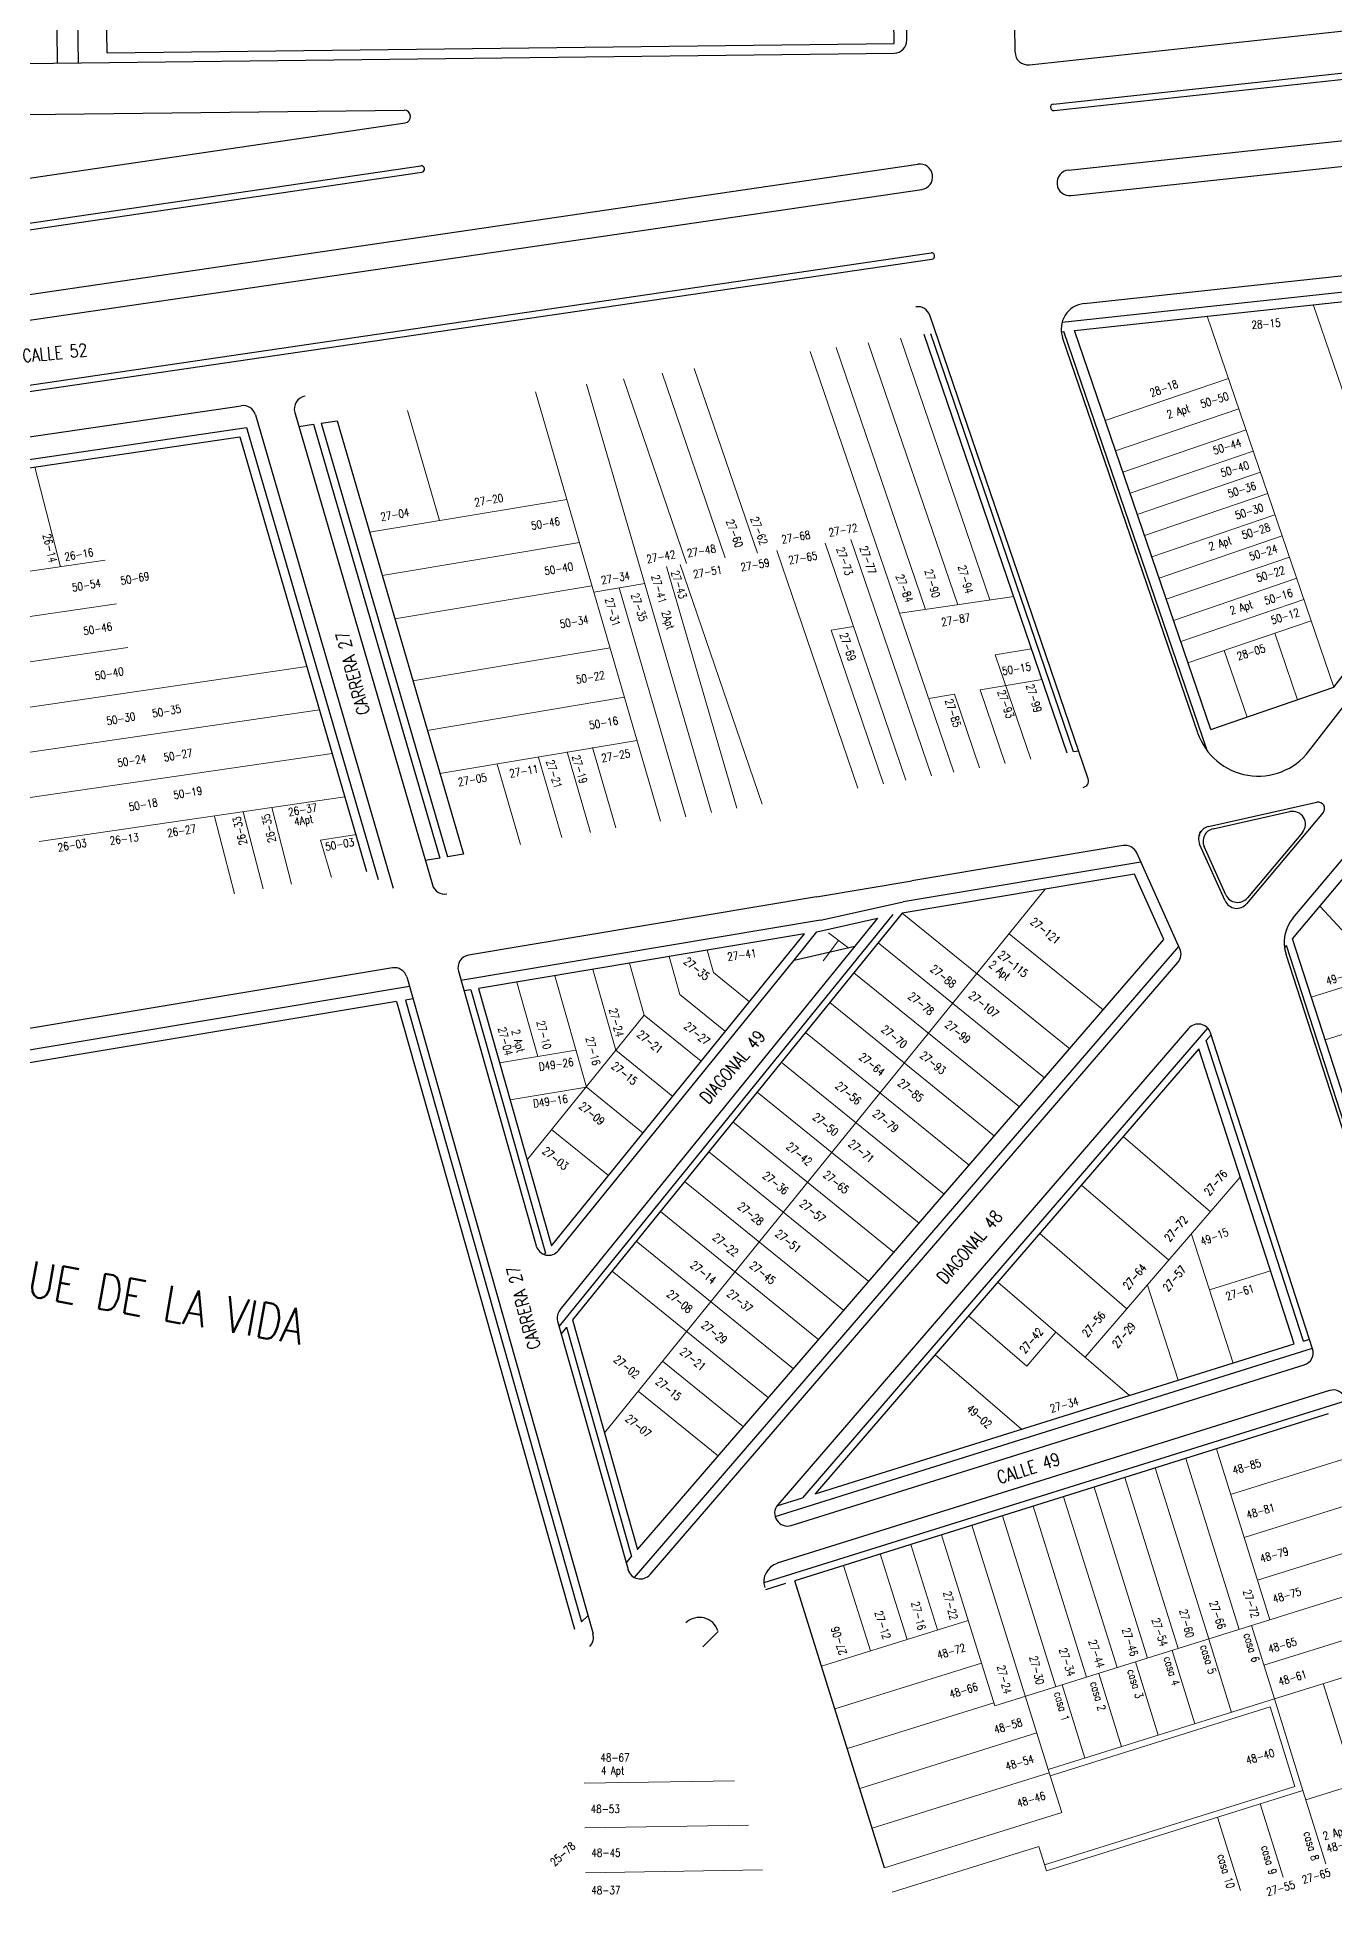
# Model space of a CAD drawing. Header units: millimetres. Extents: x 1022434 to 1024646, y 1272610 to 1274311.
# Drawn here: x 1024188.2 to 1024390.9, y 1272610.5 to 1272900.9 of the extents above; entities that cross this region are included whole.
import ezdxf

# ---------------------------------------------------------------- set-up
doc = ezdxf.new("R2010")
doc.units = ezdxf.units.MM
doc.header["$MEASUREMENT"] = 0
for name, color, linetype, lineweight in [('D-Activopasivo', 7, 'Continuous', 9), ('NOMENCLATURA', 23, 'Continuous', 0), ('Planimetria_Varios', 251, 'Continuous', 0)]:
    doc.layers.add(name, color=color, linetype=linetype, lineweight=lineweight)
for name, color, linetype in [('Nombre_Barrios', 7, 'Continuous'), ('NOMEN', 251, 'Continuous'), ('PLANIMETRIA', 8, 'Continuous')]:
    doc.layers.add(name, color=color, linetype=linetype)
doc.styles.add('BARRIO', font='simplex.shx', dxfattribs={"width": 0.8, "height": 2.5})
doc.styles.add('CALLE', font='simplex.shx', dxfattribs={"width": 0.8, "height": 2})
doc.styles.add('NOMEN', font='simplex.shx', dxfattribs={"width": 0.8, "height": 1.25})

# ---------------------------------------------------------------- blocks, each defined once
blk = doc.blocks.new('Terminador_M_Tap')
at = {"layer": 'D-Activopasivo'}
for p, q in [((0, 0), (4, 0)), ((4, 2), (4, -2))]:
    blk.add_line(p, q, dxfattribs=at)

msp = doc.modelspace()

# ---------------------------------------------------------------- linework, layer by layer
at = {"layer": 'PLANIMETRIA', "linetype": 'Continuous'}
for p, q in [((1024341.01, 1272898.5), (1024337.02, 1273236.19)), ((1024191.44, 1272896.82), (1024188.94, 1273108.44)), ((1024194.68, 1272896.86), (1024193.15, 1273026.03)), ((1024322.09, 1272899.87), (1024321.35, 1272960.89)), ((1024324.09, 1272900.39), (1024323.36, 1272959.92)), ((1024343.23, 1272896.54), (1024474.14, 1272910.65)), ((1024199.16, 1272898.41), (1024199.08, 1272904.91)), ((1024065.37, 1272895.33), (1024322.11, 1272898.37)), ((1024199.16, 1272898.41), (1024322.09, 1272899.87)), ((1024346.98, 1272890.41), (1024405.86, 1272896.76)), ((1024347.08, 1272889.41), (1024405.97, 1272895.76)), ((1024065.4, 1272887.33), (1024245.57, 1272889.46)), ((1024349.33, 1272880.1), (1024458.74, 1272891.9)), ((1024065.89, 1272861.11), (1024245.72, 1272887.47)), ((1024349.76, 1272876.12), (1024459.17, 1272887.92)), ((1024066.9, 1272854.18), (1024248.19, 1272880.76)), ((1024068.5, 1272843.3), (1024325.83, 1272881.03)), ((1024067.05, 1272853.19), (1024248.34, 1272879.77)), ((1024069.08, 1272839.34), (1024326.41, 1272877.07)), ((1024070.53, 1272829.44), (1024327.87, 1272867.17)), ((1024070.68, 1272828.46), (1024328.01, 1272866.18)), ((1024348.35, 1272856.36), (1024438.75, 1272866.1)), ((1024351.77, 1272859.24), (1024439.66, 1272868.72)), ((1024350.26, 1272855.05), (1024438.74, 1272864.59)), ((1024386.89, 1272789.31), (1024443.25, 1272862.29)), ((1024390.81, 1272799.29), (1024439.9, 1272862.86)), ((1024352.43, 1272784.97), (1024327.69, 1272857.41)), ((1024349.15, 1272789.02), (1024326.82, 1272854.39)), ((1024350.15, 1272789.19), (1024327.82, 1272854.53)), ((1024348.22, 1272854.83), (1024348.63, 1272854.88)), ((1024371, 1272789.4), (1024348.63, 1272854.88)), ((1024371.56, 1272792.71), (1024350.26, 1272855.05)), ((1024369.52, 1272792.19), (1024348.41, 1272853.97)), ((1024173.75, 1272836.49), (1024220.12, 1272843.29)), ((1024173.62, 1272832.94), (1024220.93, 1272839.87)), ((1024220.93, 1272839.87), (1024241.5, 1272769.29)), ((1024222.33, 1272841.87), (1024243.88, 1272767.89)), ((1024228.48, 1272842.22), (1024249.98, 1272768.44)), ((1024229.11, 1272840.06), (1024231.4, 1272840.4)), ((1024231.4, 1272840.4), (1024251.15, 1272772.62)), ((1024232.6, 1272840.57), (1024235.1, 1272840.94)), ((1024232.6, 1272840.57), (1024252.34, 1272772.82)), ((1024235.1, 1272840.94), (1024254.83, 1272773.24)), ((1024173.95, 1272831.67), (1024219.9, 1272838.41)), ((1024219.9, 1272838.41), (1024239.69, 1272770.5)), ((1024371.56, 1272792.71), (1024390.81, 1272799.29)), ((1024350.94, 1272789.32), (1024350.15, 1272789.19)), ((1024371.21, 1272777.55), (1024388.13, 1272781.33)), ((1024371.92, 1272777.19), (1024383.91, 1272779.87)), ((1024389.12, 1272779.71), (1024377.15, 1272765.48)), ((1024385.88, 1272776.63), (1024377.28, 1272766.41)), ((1024384.31, 1272760.01), (1024398.31, 1272776.66)), ((1024384.44, 1272763.26), (1024395.84, 1272776.83)), ((1024254.83, 1272773.24), (1024252.34, 1272772.82)), ((1024357.87, 1272774.56), (1024324.87, 1272769.04)), ((1024366.75, 1272758.44), (1024360.02, 1272773.41)), ((1024373.79, 1272765.94), (1024369.83, 1272774.77)), ((1024373.92, 1272766.87), (1024370.53, 1272774.42)), ((1024251.15, 1272772.62), (1024248.87, 1272772.24)), ((1024359.65, 1272770.1), (1024323.37, 1272764.03)), ((1024360.66, 1272771.99), (1024323.5, 1272765.77)), ((1024364.24, 1272759.88), (1024359.65, 1272770.1)), ((1024309.97, 1272766.55), (1024324.87, 1272769.04)), ((1024309.97, 1272766.55), (1024255.64, 1272757.46)), ((1024310.58, 1272762.9), (1024323.5, 1272765.77)), ((1024310.58, 1272762.9), (1024254.45, 1272753.51)), ((1024321.88, 1272763.78), (1024269.76, 1272699.47)), ((1024323.37, 1272764.03), (1024271.87, 1272700.48)), ((1024310.05, 1272761.09), (1024319.52, 1272763.24)), ((1024319.52, 1272763.24), (1024315.95, 1272758.84)), ((1024308.11, 1272760.76), (1024257.2, 1272752.24)), ((1024268.6, 1272712.01), (1024308.11, 1272760.76)), ((1024315.95, 1272758.84), (1024269.91, 1272702.04)), ((1024281.57, 1272660.2), (1024366.59, 1272758.79)), ((1024282.04, 1272664.57), (1024364.24, 1272759.88)), ((1024306.48, 1272756.69), (1024310.05, 1272761.09)), ((1024306.48, 1272756.69), (1024315.95, 1272758.84)), ((1024383.09, 1272758.55), (1024383.4, 1272758.93)), ((1024401.81, 1272701.99), (1024383.4, 1272758.93)), ((1024402.96, 1272702.35), (1024384.31, 1272760.01)), ((1024269.69, 1272711.29), (1024306.48, 1272756.69)), ((1024283.98, 1272660.69), (1024366.44, 1272756.31)), ((1024401.8, 1272700.39), (1024383.32, 1272757.56)), ((1024243.73, 1272755.46), (1024139.07, 1272737.95)), ((1024245.98, 1272754.04), (1024275.07, 1272651.41)), ((1024254.04, 1272754.94), (1024266.21, 1272712.01)), ((1024246.4, 1272752.56), (1024137.81, 1272734.39)), ((1024244.37, 1272750.2), (1024140.82, 1272732.87)), ((1024244.37, 1272750.2), (1024272.16, 1272652.14)), ((1024246.95, 1272750.63), (1024245.76, 1272750.43)), ((1024245.76, 1272750.43), (1024273.29, 1272653.27)), ((1024256.01, 1272752.04), (1024254.92, 1272751.86)), ((1024256.01, 1272752.04), (1024267.67, 1272710.87)), ((1024257.2, 1272752.24), (1024268.6, 1272712.01)), ((1024368.1, 1272745.99), (1024303.92, 1272671.56)), ((1024371.07, 1272746.06), (1024307.78, 1272672.67)), ((1024371.61, 1272745.01), (1024370.85, 1272744.12)), ((1024386.03, 1272697.16), (1024370.85, 1272744.12)), ((1024387.47, 1272695.95), (1024371.52, 1272745.3)), ((1024369.7, 1272742.79), (1024309.77, 1272673.29)), ((1024384.6, 1272696.71), (1024369.7, 1272742.79)), ((1024267.5, 1272710.66), (1024267.67, 1272710.87)), ((1024271.87, 1272700.48), (1024282.04, 1272664.57)), ((1024269.54, 1272700.24), (1024280.54, 1272661.45)), ((1024270.94, 1272699.34), (1024270.09, 1272698.3)), ((1024270.94, 1272699.34), (1024281.1, 1272663.48)), ((1024303.5, 1272669.76), (1024387.45, 1272696.03)), ((1024309.77, 1272673.29), (1024384.6, 1272696.71)), ((1024386.03, 1272697.16), (1024386.99, 1272697.45)), ((1024306.03, 1272668.35), (1024386.17, 1272693.43)), ((1024390.13, 1272689.43), (1024303.85, 1272662.43)), ((1024392.73, 1272687.83), (1024301.75, 1272659.36)), ((1024389.91, 1272685.8), (1024306.58, 1272659.72)), ((1024303.81, 1272671.43), (1024307.78, 1272672.67)), ((1024280.24, 1272662.48), (1024281.1, 1272663.48)), ((1024320.6, 1272614.86), (1024306.58, 1272659.72)), ((1024305.15, 1272659.27), (1024302, 1272658.29)), ((1024273.29, 1272653.27), (1024274.27, 1272654.24)), ((1024292.22, 1272649.37), (1024294.61, 1272651.76))]:
    msp.add_line(p, q, dxfattribs=at)
for centre, radius, start, end in [((1024322.09, 1272900.37), 2, 270.6773, 0.6966), ((1024343.01, 1272898.53), 2, 180.6773, 276.1536), ((1024245.58, 1272888.46), 1, 278.341, 90.6773), ((1024347.03, 1272889.91), 0.5, 96.1536, 276.1536), ((1024248.26, 1272880.26), 0.5, 278.341, 98.341), ((1024326.12, 1272879.05), 2, 278.341, 98.341), ((1024349.54, 1272878.11), 2, 96.1536, 276.1536), ((1024327.94, 1272866.68), 0.5, 278.341, 98.341), ((1024325.79, 1272856.76), 2, 18.8603, 98.341), ((1024352.2, 1272855.26), 4, 96.1536, 198.8603), ((1024220.41, 1272841.31), 2, 16.2449, 98.341), ((1024230.4, 1272842.78), 2, 98.341, 196.2449), ((1024378.98, 1272795.42), 10, 198.8603, 322.325), ((1024351.49, 1272784.65), 1, 279.5001, 18.8603), ((1024384.35, 1272777.92), 2, 319.9453, 102.6036), ((1024388.35, 1272780.35), 1, 319.9453, 102.6036), ((1024371.65, 1272775.59), 2, 102.6036, 204.1932), ((1024370.24, 1272776.3), 0.5, 102.6036, 204.1932), ((1024372.36, 1272775.24), 2, 102.6036, 204.1932), ((1024358.2, 1272772.59), 2, 24.1932, 99.5001), ((1024251.9, 1272769), 2, 196.2449, 279.5001), ((1024375.62, 1272766.76), 2, 204.1932, 319.9453), ((1024375.75, 1272767.69), 2, 204.1932, 319.9453), ((1024389.03, 1272759.4), 6, 139.9453, 197.9169), ((1024364.93, 1272757.62), 2, 319.2268, 24.1932), ((1024255.97, 1272755.48), 2, 99.5001, 195.8216), ((1024244.06, 1272753.49), 2, 15.8216, 99.5001), ((1024369.62, 1272744.68), 2, 17.9169, 139.2268), ((1024268.13, 1272712.55), 2, 195.8216, 320.9726), ((1024271.47, 1272700.79), 2, 140.9726, 195.8216), ((1024385.57, 1272695.33), 2, 287.3762, 17.9169), ((1024390.72, 1272687.52), 2, 17.9169, 107.3762), ((1024305.44, 1272670.26), 2, 139.2268, 287.3762), ((1024282.46, 1272661.99), 2, 195.8216, 319.2268), ((1024304.75, 1272659.56), 3, 107.3762, 197.3496), ((1024291.71, 1272650.99), 3, 17.3496, 134.8152), ((1024273.14, 1272650.86), 2, 314.8152, 15.8216)]:
    msp.add_arc(centre, radius, start, end, dxfattribs=at)
at = {"layer": 'Planimetria_Varios', "linetype": 'Continuous'}
for p, q in [((1024390.81, 1272799.29), (1024370.99, 1272857.29)), ((1024402.72, 1272814.72), (1024387.57, 1272859.08)), ((1024331.45, 1272786.06), (1024309.01, 1272851.78)), ((1024331.45, 1272786.06), (1024309.01, 1272851.78)), ((1024327, 1272811.46), (1024313.03, 1272852.37)), ((1024332.04, 1272812.2), (1024318.06, 1272853.1)), ((1024337.07, 1272812.94), (1024323.09, 1272853.84)), ((1024300.75, 1272820.24), (1024290.89, 1272849.12)), ((1024274.06, 1272846.65), (1024293.56, 1272779.72)), ((1024289.69, 1272818.62), (1024279.82, 1272847.5)), ((1024295.72, 1272819.51), (1024285.86, 1272848.38)), ((1024355.07, 1272840.97), (1024374.32, 1272847.55)), ((1024266.07, 1272845.48), (1024285.61, 1272778.39)), ((1024356.69, 1272836.24), (1024375.94, 1272842.82)), ((1024246.09, 1272842.55), (1024251.1, 1272825.34)), ((1024357.82, 1272832.93), (1024377.07, 1272839.5)), ((1024358.95, 1272829.62), (1024378.2, 1272836.19)), ((1024187.88, 1272833.71), (1024191.91, 1272818.13)), ((1024360.08, 1272826.3), (1024379.33, 1272832.88)), ((1024270.97, 1272828.66), (1024240.18, 1272823.51)), ((1024361.21, 1272822.99), (1024380.46, 1272829.57)), ((1024362.34, 1272819.68), (1024381.59, 1272826.26)), ((1024327.95, 1272785.48), (1024315.35, 1272822.38)), ((1024363.48, 1272816.37), (1024382.73, 1272822.94)), ((1024272.94, 1272821.9), (1024242.15, 1272816.74)), ((1024316.46, 1272783.55), (1024303.77, 1272820.69)), ((1024323.96, 1272784.81), (1024311.32, 1272821.79)), ((1024364.61, 1272813.06), (1024383.86, 1272819.63)), ((1024177.98, 1272816.09), (1024198.88, 1272819.16)), ((1024286.53, 1272818.16), (1024297.53, 1272780.39)), ((1024301.47, 1272781.04), (1024288.68, 1272818.47)), ((1024274.91, 1272815.13), (1024244.12, 1272809.98)), ((1024283.14, 1272815.49), (1024275.19, 1272814.16)), ((1024279.16, 1272814.83), (1024289.59, 1272779.06)), ((1024365.74, 1272809.74), (1024384.99, 1272816.32)), ((1024179.75, 1272809.27), (1024200.64, 1272812.34)), ((1024322.98, 1272810.87), (1024340.79, 1272813.48)), ((1024366.87, 1272806.43), (1024386.12, 1272813.01)), ((1024315.77, 1272808.78), (1024312.27, 1272808.2)), ((1024320.46, 1272784.22), (1024312.27, 1272808.2)), ((1024368, 1272803.12), (1024387.25, 1272809.7)), ((1024181.51, 1272802.46), (1024202.41, 1272805.52)), ((1024277.73, 1272805.46), (1024246.94, 1272800.31)), ((1024343.58, 1272805.33), (1024337.88, 1272804.37)), ((1024377.23, 1272794.65), (1024373.68, 1272805.06)), ((1024385.13, 1272797.35), (1024381.57, 1272807.76)), ((1024183.27, 1272795.64), (1024230.35, 1272802.54)), ((1024343.45, 1272788.07), (1024337.88, 1272804.37)), ((1024345.21, 1272800.53), (1024335.52, 1272798.91)), ((1024279.98, 1272797.73), (1024249.19, 1272792.57)), ((1024331.52, 1272798.24), (1024327.52, 1272797.57)), ((1024335.45, 1272786.73), (1024331.52, 1272798.24)), ((1024339.45, 1272787.4), (1024335.52, 1272798.91)), ((1024185.04, 1272788.83), (1024232.33, 1272795.76)), ((1024281.95, 1272790.96), (1024251.16, 1272785.81)), ((1024186.8, 1272782.01), (1024234.31, 1272788.97)), ((1024266.57, 1272788.33), (1024270.22, 1272775.82)), ((1024271.01, 1272789.19), (1024274.67, 1272776.62)), ((1024274.97, 1272789.91), (1024278.63, 1272777.34)), ((1024260.1, 1272787.3), (1024263.76, 1272774.73)), ((1024188.56, 1272775.19), (1024236.28, 1272782.19)), ((1024215.96, 1272779.1), (1024219.08, 1272767.05)), ((1024220.41, 1272779.86), (1024223.53, 1272767.8)), ((1024224.89, 1272780.52), (1024227.99, 1272768.54)), ((1024238.11, 1272776.32), (1024232.53, 1272775.39)), ((1024232.53, 1272775.39), (1024234.22, 1272769.59)), ((1024345.71, 1272767.76), (1024276.87, 1272682.83)), ((1024388.59, 1272765.09), (1024394.07, 1272759.19)), ((1024323.37, 1272764.03), (1024349.53, 1272742.83)), ((1024319.6, 1272759.37), (1024345.61, 1272738.28)), ((1024340.06, 1272760.8), (1024354.76, 1272748.89)), ((1024387.27, 1272750.88), (1024414.38, 1272759.36)), ((1024280.78, 1272756.19), (1024283.08, 1272748.08)), ((1024286.97, 1272757.22), (1024288.65, 1272751.29)), ((1024292.92, 1272758.22), (1024293.9, 1272754.75)), ((1024263.15, 1272753.24), (1024266.44, 1272741.62)), ((1024269.11, 1272754.24), (1024274.04, 1272736.81)), ((1024275.06, 1272755.23), (1024278.64, 1272742.59)), ((1024299.54, 1272750.18), (1024293.9, 1272754.75)), ((1024315.82, 1272754.7), (1024341.69, 1272733.73)), ((1024389.42, 1272744.21), (1024419.66, 1272753.68)), ((1024295.76, 1272745.52), (1024288.65, 1272751.29)), ((1024312.04, 1272750.04), (1024337.77, 1272729.19)), ((1024283.08, 1272748.08), (1024264.78, 1272725.49)), ((1024291.98, 1272740.86), (1024283.08, 1272748.08)), ((1024308.26, 1272745.38), (1024333.85, 1272724.64)), ((1024272.4, 1272742.62), (1024260.49, 1272740.63)), ((1024287.54, 1272735.38), (1024278.64, 1272742.59)), ((1024304.48, 1272740.72), (1024329.93, 1272720.1)), ((1024274.04, 1272736.81), (1024262.14, 1272734.82)), ((1024282.89, 1272729.64), (1024273.99, 1272736.85)), ((1024300.7, 1272736.06), (1024326.01, 1272715.55)), ((1024277.5, 1272723), (1024268.6, 1272730.21)), ((1024296.93, 1272731.4), (1024322.09, 1272711)), ((1024293.15, 1272726.74), (1024318.17, 1272706.46)), ((1024357.9, 1272729.1), (1024371.53, 1272717.35)), ((1024289.37, 1272722.08), (1024314.25, 1272701.91)), ((1024351.37, 1272721.53), (1024365, 1272709.77)), ((1024376.18, 1272722.74), (1024351.94, 1272694.63)), ((1024285.59, 1272717.42), (1024310.33, 1272697.37)), ((1024281.81, 1272712.75), (1024306.41, 1272692.82)), ((1024344.84, 1272713.96), (1024358.47, 1272702.2)), ((1024375.06, 1272693.72), (1024368.54, 1272713.88)), ((1024278.04, 1272708.09), (1024302.49, 1272688.27)), ((1024338.3, 1272706.38), (1024358.86, 1272688.65)), ((1024371.36, 1272705.14), (1024380.91, 1272708.13)), ((1024366.47, 1272691.03), (1024361.66, 1272705.9)), ((1024333.73, 1272701.08), (1024342.82, 1272693.24)), ((1024347.39, 1272698.55), (1024342.82, 1272693.24)), ((1024328.51, 1272695.02), (1024342.01, 1272683.38)), ((1024285.91, 1272693.99), (1024298.57, 1272683.73)), ((1024282.13, 1272689.33), (1024294.65, 1272679.18)), ((1024380.79, 1272653.6), (1024372.45, 1272680.3)), ((1024371.24, 1272650.61), (1024362.89, 1272677.34)), ((1024376.01, 1272652.11), (1024367.67, 1272678.81)), ((1024392.15, 1272678.64), (1024374.67, 1272673.17)), ((1024361.7, 1272647.63), (1024353.36, 1272674.33)), ((1024366.47, 1272649.12), (1024358.13, 1272675.82)), ((1024352.15, 1272644.64), (1024343.81, 1272671.35)), ((1024356.93, 1272646.13), (1024348.58, 1272672.84)), ((1024394.25, 1272671.96), (1024376.76, 1272666.49)), ((1024347.38, 1272643.15), (1024339.04, 1272669.86)), ((1024337.84, 1272640.16), (1024329.49, 1272666.88)), ((1024346.19, 1272630.2), (1024334.26, 1272668.37)), ((1024324.12, 1272650.54), (1024319.95, 1272663.9)), ((1024328.89, 1272652.03), (1024324.72, 1272665.39)), ((1024396.34, 1272665.28), (1024378.85, 1272659.81)), ((1024318.39, 1272648.75), (1024314.22, 1272662.11)), ((1024398.53, 1272659.15), (1024337.83, 1272640.16)), ((1024333.66, 1272653.52), (1024310.75, 1272646.36)), ((1024381.5, 1272641.25), (1024377.92, 1272652.7)), ((1024400.54, 1272652.97), (1024379.86, 1272646.5)), ((1024369.1, 1272637.36), (1024365.52, 1272648.81)), ((1024374.82, 1272639.15), (1024371.24, 1272650.6)), ((1024335.75, 1272646.84), (1024312.86, 1272639.68)), ((1024357.64, 1272633.78), (1024354.06, 1272645.24)), ((1024363.37, 1272635.57), (1024359.79, 1272647.03)), ((1024402.22, 1272647.73), (1024381.5, 1272641.25)), ((1024351.92, 1272631.99), (1024348.34, 1272643.45)), ((1024394.06, 1272627.89), (1024389.14, 1272643.64)), ((1024337.69, 1272640.64), (1024314.8, 1272633.48)), ((1024381.5, 1272641.25), (1024346.19, 1272630.2)), ((1024380.84, 1272640), (1024346.49, 1272629.25)), ((1024384.72, 1272627.59), (1024380.84, 1272640)), ((1024385.97, 1272626.93), (1024381.5, 1272641.25)), ((1024344.4, 1272635.93), (1024316.74, 1272627.27)), ((1024407.3, 1272632.03), (1024386.42, 1272625.5)), ((1024297.18, 1272628.47), (1024273.67, 1272628.1)), ((1024346.34, 1272629.72), (1024318.68, 1272621.07)), ((1024348.28, 1272623.52), (1024346.19, 1272630.2)), ((1024384.72, 1272627.59), (1024345.59, 1272615.34)), ((1024385.97, 1272626.93), (1024345.89, 1272614.39)), ((1024389.55, 1272615.48), (1024385.97, 1272626.93)), ((1024348.28, 1272623.52), (1024320.6, 1272614.86)), ((1024376.19, 1272611.3), (1024372.61, 1272622.76)), ((1024382.87, 1272613.39), (1024379.29, 1272624.85)), ((1024299.35, 1272621.5), (1024273.77, 1272621.1)), ((1024344.7, 1272618.21), (1024321.79, 1272611.04)), ((1024345.89, 1272614.39), (1024344.7, 1272618.21)), ((1024301.53, 1272614.53), (1024273.88, 1272614.1))]:
    msp.add_line(p, q, dxfattribs=at)

# ---------------------------------------------------------------- block references
at = {"layer": 'D-Activopasivo', "rotation": 52.92221158499182}
msp.add_blockref('Terminador_M_Tap', (1024311.02, 1272756.56), dxfattribs=at)

# ---------------------------------------------------------------- texts
at = {"layer": 'Nombre_Barrios', "style": 'BARRIO', "width": 0.8}
msp.add_text('PARQUE DE LA VIDA', height=5.5536, rotation=349.8687, dxfattribs=at).set_placement((1024171.08, 1272706.99))
at = {"layer": 'NOMEN', "linetype": 'Continuous', "style": 'NOMEN', "width": 0.8}
for s, rotation, p in [('28-15', 5, (1024377.99, 1272855.27)), ('28-18', 20, (1024362.32, 1272844.63)), ('2 Apt', 17.4303, (1024364.93, 1272841.26)), ('50-50', 17.4303, (1024370.17, 1272842.9)), ('50-44', 17.4303, (1024372.14, 1272835.63)), ('50-40', 17.4303, (1024373.34, 1272832.12)), ('50-36', 17.4303, (1024374.44, 1272828.89)), ('27-20', 10, (1024256.67, 1272827.53)), ('27-04', 10, (1024241.99, 1272825.27)), ('50-46', 10, (1024265.52, 1272823.88)), ('27-60', 290.3125, (1024295.8, 1272825.25)), ('27-62', 290.3125, (1024299.65, 1272825.66)), ('50-30', 17.4303, (1024375.6, 1272825.51)), ('26-14', 283.0833, (1024189.12, 1272823.1)), ('27-68', 10, (1024304.63, 1272821.76)), ('27-72', 10, (1024312.01, 1272822.85)), ('2 Apt', 17.4303, (1024371.46, 1272820.64)), ('50-28', 17.4303, (1024376.65, 1272822.42)), ('26-16', 10, (1024192.64, 1272819.03)), ('27-42', 10, (1024283.56, 1272818.68)), ('27-48', 10, (1024289.88, 1272819.6)), ('27-65', 10, (1024305.72, 1272818.5)), ('27-73', 288.8873, (1024313.07, 1272820.93)), ('27-77', 288.8873, (1024316.69, 1272821.11)), ('50-24', 17.4303, (1024377.8, 1272819.07)), ('50-69', 10, (1024201.39, 1272815.3)), ('50-40', 10, (1024267.58, 1272816.81)), ('27-34', 10, (1024276.46, 1272815.38)), ('27-41', 285.3629, (1024284.18, 1272816.67)), ('27-43', 287.4832, (1024287.22, 1272817.32)), ('27-51', 10, (1024290.85, 1272816.32)), ('27-59', 10, (1024298.26, 1272817.41)), ('27-84', 290.8292, (1024322.35, 1272816.65)), ('27-90', 286.128, (1024326.86, 1272817.53)), ('27-94', 285.4473, (1024332.06, 1272818.17)), ('50-22', 17.4303, (1024378.94, 1272815.72)), ('50-54', 10, (1024193.81, 1272814.23)), ('27-35', 288.3012, (1024280.97, 1272813.76)), ('50-16', 17.4303, (1024380.16, 1272812.17)), ('27-31', 285.642, (1024276.92, 1272813.08)), ('2Apt', 287, (1024285.79, 1272811.06)), ('27-87', 10, (1024329.6, 1272808.84)), ('2 Apt', 17.4303, (1024374.77, 1272810.64)), ('50-12', 17.4303, (1024381.2, 1272809.11)), ('50-46', 10, (1024195.57, 1272807.44)), ('50-34', 10, (1024270, 1272808.52)), ('27-69', 288.2009, (1024313.59, 1272807.57)), ('28-05', 17.4303, (1024375.89, 1272803.51)), ('50-40', 10, (1024197.39, 1272800.41)), ('50-15', 10, (1024339.09, 1272801.17)), ('50-22', 10, (1024272.53, 1272799.85)), ('27-99', 287, (1024342.69, 1272799.57)), ('50-35', 10, (1024206.34, 1272794.58)), ('27-85', 287.8169, (1024330.03, 1272797.24)), ('27-93', 289.0917, (1024338.22, 1272798.61)), ('50-30', 10, (1024199.2, 1272793.39)), ('50-16', 10, (1024274.6, 1272792.73)), ('50-24', 10, (1024200.9, 1272786.82)), ('50-27', 10, (1024208.12, 1272787.69)), ('27-21', 286.9016, (1024267.74, 1272787.73)), ('27-19', 285.9112, (1024271.77, 1272788.49)), ('27-25', 10, (1024276.5, 1272787.6)), ('27-05', 10, (1024254.1, 1272783.85)), ('27-11', 10, (1024262.14, 1272785.2)), ('50-18', 10, (1024202.68, 1272779.95)), ('50-19', 10, (1024209.65, 1272781.8)), ('26-33', 104, (1024221.06, 1272774.81)), ('26-35', 104, (1024225.58, 1272775.2)), ('26-37', 10, (1024227.58, 1272779.14)), ('4Apt', 10, (1024228.51, 1272777.64)), ('26-13', 7.6551, (1024199.68, 1272774.68)), ('26-27', 10, (1024208.67, 1272775.86)), ('26-03', 10, (1024191.58, 1272773.62)), ('50-03', 10, (1024233.37, 1272773.75)), ('27-121', 320.6942, (1024343.24, 1272762.48)), ('27-35', 320.6942, (1024289.13, 1272756.28)), ('27-41', 8.419, (1024296.16, 1272756.55)), ('27-88', 320.6942, (1024327.63, 1272755.1)), ('2 Apt', 320.6942, (1024336.79, 1272755.75)), ('27-115', 320.6942, (1024338.2, 1272757.3)), ('49-54', 17.3762, (1024389.79, 1272752.76)), ('27-78', 320.6942, (1024324.17, 1272750.83)), ('27-107', 320.6942, (1024333.62, 1272750.97)), ('27-10', 284.2637, (1024266.24, 1272747.03)), ('27-24', 284.2637, (1024277.56, 1272748.98)), ('27-27', 320.6942, (1024289.18, 1272746.15)), ('27-99', 320.6942, (1024329.91, 1272746.4)), ('27-04', 284.2637, (1024260.23, 1272746.02)), ('2 Apt', 284.2637, (1024262.34, 1272745.67)), ('27-16', 284.2637, (1024273.92, 1272744.5)), ('27-21', 320.6942, (1024281.82, 1272744.87)), ('27-70', 320.6942, (1024319.98, 1272745.66)), ('D49-26', 8.419, (1024266.72, 1272739.36)), ('27-64', 320.6942, (1024316.49, 1272741.35)), ('27-93', 320.6942, (1024326.02, 1272741.6)), ('27-15', 320.6942, (1024277.83, 1272739.94)), ('D49-16', 8.419, (1024265.82, 1272733.62)), ('27-56', 320.6942, (1024312.82, 1272736.83)), ('27-85', 320.6942, (1024322.53, 1272737.29)), ('27-09', 320.6942, (1024272.74, 1272733.66)), ('27-50', 320.6942, (1024309.24, 1272731.96)), ('27-79', 320.6942, (1024318.64, 1272732.49)), ('27-03', 320.6942, (1024267.05, 1272726.65)), ('27-42', 320.6942, (1024305.13, 1272727.35)), ('27-71', 320.6942, (1024314.82, 1272727.77)), ('27-65', 320.6942, (1024310.9, 1272722.94)), ('27-76', 49.5822, (1024371.34, 1272719.76)), ('27-36', 320.6942, (1024301.46, 1272722.81)), ('27-28', 320.6942, (1024297.55, 1272718)), ('27-57', 320.6942, (1024307.23, 1272718.41)), ('27-72', 49.5822, (1024365.14, 1272712.57)), ('27-22', 320.6942, (1024293.63, 1272713.15)), ('27-51', 320.6942, (1024303.41, 1272713.71)), ('49-15', 21.2446, (1024370.23, 1272712.05)), ('27-14', 320.6942, (1024290.13, 1272708.84)), ('27-45', 320.6942, (1024299.42, 1272708.78)), ('27-64', 49.5822, (1024358.68, 1272705.08)), ('27-57', 49.5822, (1024364.9, 1272704.81)), ('27-08', 320.6942, (1024286.45, 1272704.3)), ('27-37', 320.6942, (1024295.85, 1272704.38)), ('27-61', 17.7547, (1024374.14, 1272703.49)), ('27-56', 49.5822, (1024352.29, 1272697.67)), ('27-29', 320.6942, (1024291.87, 1272699.47)), ('27-42', 49.5822, (1024342.54, 1272695.09)), ('27-29', 49.5822, (1024356.99, 1272695.97)), ('27-02', 320.6942, (1024278.17, 1272694.08)), ('27-21', 320.6942, (1024288.51, 1272695.31)), ('27-15', 320.6942, (1024284.71, 1272690.63)), ('49-02', 318, (1024333.31, 1272686.44)), ('27-34', 16, (1024346.67, 1272685.97)), ('27-07', 320.6942, (1024280.02, 1272684.84)), ('48-85', 16.481, (1024375.18, 1272676.3)), ('48-81', 16.481, (1024377.35, 1272669.35)), ('48-79', 16.481, (1024379.49, 1272662.51)), ('27-22', 284, (1024329.77, 1272657.89)), ('27-72', 288, (1024376.58, 1272658.11)), ('48-75', 16.481, (1024381.46, 1272656.2)), ('27-12', 288, (1024319.03, 1272654.76)), ('27-16', 284, (1024324.77, 1272656.3)), ('27-60', 284, (1024366.65, 1272655.09)), ('27-66', 288, (1024371.33, 1272656.34)), ('27-06', 107.2252, (1024314.75, 1272648.34)), ('27-46', 288, (1024357.67, 1272652.11)), ('27-54', 288, (1024362.32, 1272653.64)), ('casa 6', 287, (1024376.66, 1272651.33)), ('48-72', 16.481, (1024329.03, 1272647.45)), ('27-34', 288, (1024347.83, 1272648.96)), ('27-44', 288, (1024352.43, 1272650.27)), ('casa 5', 287, (1024369.89, 1272649.49)), ('48-65', 16.481, (1024380.75, 1272648.39)), ('27-24', 284, (1024338.17, 1272646.34)), ('27-30', 284, (1024343.24, 1272647.78)), ('casa 3', 287, (1024358.51, 1272645.68)), ('casa 4', 287, (1024364.19, 1272647.67)), ('48-61', 16.481, (1024382.34, 1272643.3)), ('48-66', 16.481, (1024330.95, 1272641.33)), ('casa 2', 286, (1024352.72, 1272643.77)), ('casa 1', 286, (1024347.06, 1272642.17)), ('48-58', 16.481, (1024337.91, 1272635.79)), ('48-54', 16.481, (1024339.7, 1272630.07)), ('48-40', 16.481, (1024377.28, 1272631)), ('48-46', 16.481, (1024341.51, 1272624.29)), ('casa 8', 286, (1024386.04, 1272620.35)), ('2 Apt', 16.481, (1024389.3, 1272619.18)), ('48-37', 16.481, (1024389.85, 1272617.19)), ('25-78', 42, (1024269.08, 1272615.04)), ('casa 10', 286, (1024372.6, 1272616.82)), ('casa 9', 286, (1024379.41, 1272618.16)), ('27-65', 16, (1024386.03, 1272612.35)), ('27-55', 16, (1024380.48, 1272610.45))]:
    msp.add_text(s, height=1.25, rotation=rotation, dxfattribs=at).set_placement(p)
for s, p in [('48-67', (1024276.23, 1272631.46)), ('4 Apt', (1024276.31, 1272629.45)), ('48-53', (1024274.71, 1272623.43)), ('48-45', (1024274.82, 1272616.6)), ('48-37', (1024274.8, 1272610.75))]:
    msp.add_text(s, height=1.25, dxfattribs=at).set_placement(p)
at = {"layer": 'NOMENCLATURA', "linetype": 'Continuous', "style": 'CALLE', "width": 0.8}
for s, rotation, p in [('CALLE 52', 5.5554, (1024186.05, 1272850.06)), ('DIAGONAL 49', 49.273, (1024293.07, 1272734.08)), ('DIAGONAL 48', 49.273, (1024330.11, 1272705.95)), ('CALLE 49', 17.7475, (1024338.56, 1272674.8))]:
    msp.add_text(s, height=2, rotation=rotation, dxfattribs=at).set_placement(p)
at = {"layer": 'NOMENCLATURA', "style": 'CALLE', "width": 0.8}
for s, p in [('CARRERA 27', (1024240.25, 1272795.31)), (' CARRERA 27', (1024267.21, 1272695.12))]:
    msp.add_text(s, height=2, rotation=105, dxfattribs=at).set_placement(p)

doc.saveas('drawing.dxf')
